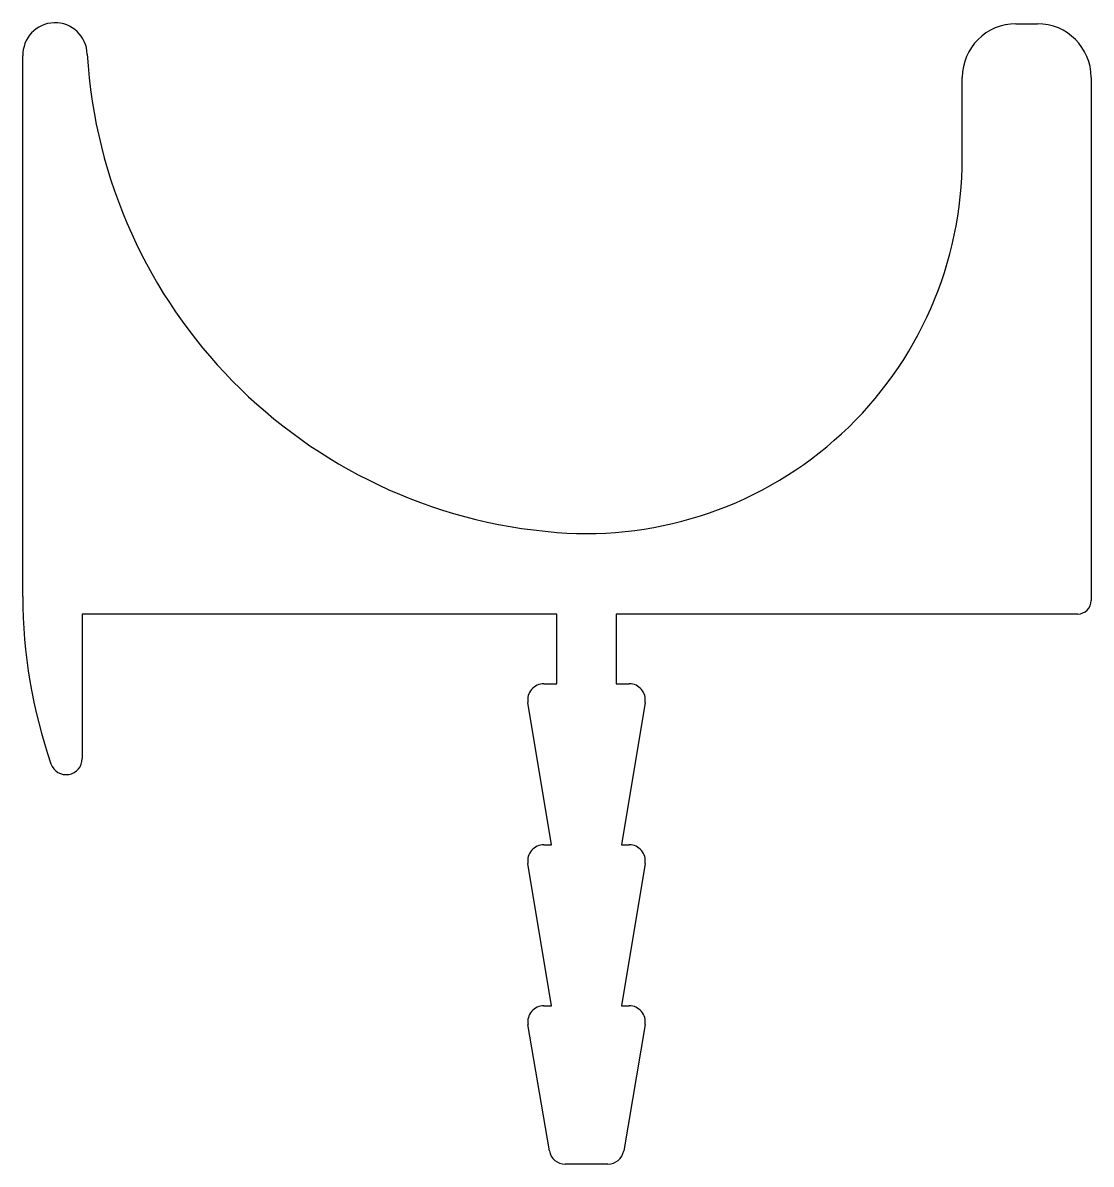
# Model space of a CAD drawing. Extents: x 781 to 800.9, y 606.6 to 627.9.
import ezdxf

# ---------------------------------------------------------------- set-up
doc = ezdxf.new("R2010")
doc.units = 0
doc.layers.get('0').update_dxf_attribs({"linetype": 'CONTINUOUS'})

msp = doc.modelspace()

# ---------------------------------------------------------------- linework, layer by layer
for p, q in [((799.517, 627.851), (799.917, 627.851)), ((781.017, 617.18), (781.017, 627.251)), ((798.517, 625.351), (798.517, 626.851)), ((800.917, 626.851), (800.917, 617.101)), ((790.967, 616.851), (782.124, 616.848)), ((782.124, 616.848), (782.124, 614.158)), ((790.967, 615.551), (790.967, 616.851)), ((792.067, 616.851), (792.067, 615.551)), ((800.667, 616.851), (792.067, 616.851)), ((790.722, 615.551), (790.967, 615.551)), ((792.067, 615.551), (792.313, 615.551)), ((790.867, 612.551), (790.426, 615.201)), ((792.609, 615.201), (792.167, 612.551)), ((790.722, 612.551), (790.867, 612.551)), ((792.167, 612.551), (792.313, 612.551)), ((790.867, 609.551), (790.426, 612.201)), ((792.609, 612.201), (792.167, 609.551)), ((790.723, 609.551), (790.867, 609.551)), ((792.167, 609.551), (792.312, 609.551)), ((790.825, 606.849), (790.427, 609.201)), ((792.608, 609.201), (792.21, 606.849)), ((791.914, 606.599), (791.121, 606.599))]:
    msp.add_line(p, q)
for centre, radius, start, end in [((781.617, 627.269), 0.6, 1.7243, 181.7235), ((799.517, 626.851), 1, 90, 180), ((799.917, 626.851), 1, 360, 90), ((791.715, 627.859), 9.516, 183.4469, 265.4936), ((791.517, 625.351), 7, 265.4935, 360), ((790.585, 617.18), 9.567, 180, 199.0307), ((800.667, 617.101), 0.25, 270, 0), ((790.722, 615.251), 0.3, 90, 189.4623), ((792.313, 615.251), 0.3, 350.5383, 90.002), ((781.824, 614.158), 0.3, 199.0305, 0), ((790.722, 612.251), 0.3, 90, 189.4623), ((792.313, 612.251), 0.3, 350.5383, 90.002), ((790.723, 609.251), 0.3, 89.9993, 189.6124), ((792.312, 609.251), 0.3, 350.3876, 89.9978), ((791.121, 606.899), 0.3, 189.6148, 270.0011), ((791.914, 606.899), 0.3, 270.0018, 350.3852)]:
    msp.add_arc(centre, radius, start, end)

doc.saveas('drawing.dxf')
